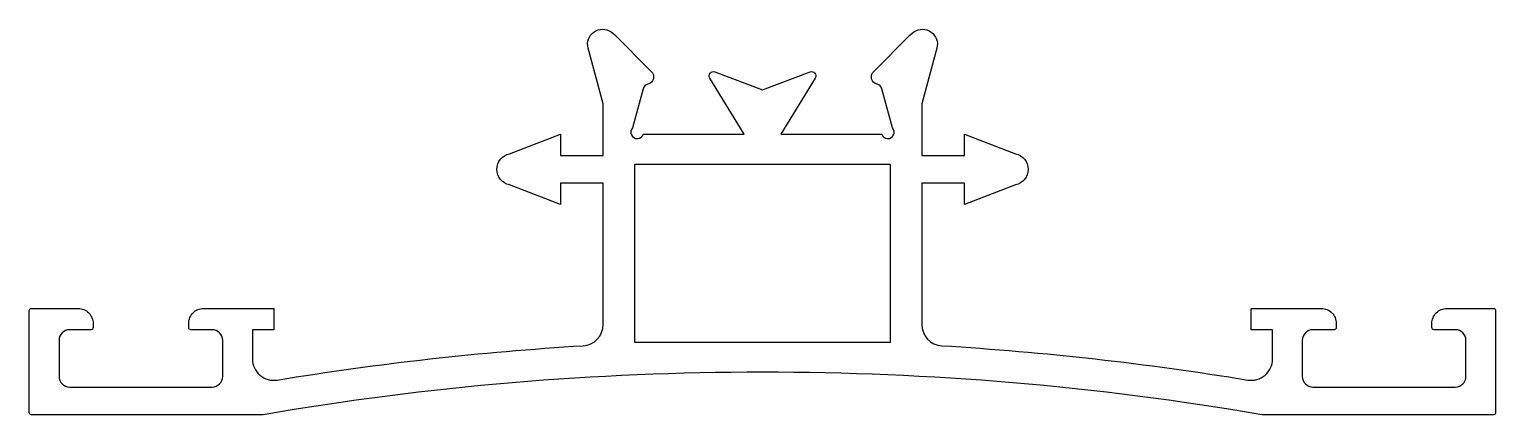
# Model space of a CAD drawing. Extents: x 880.6 to 949.6, y -11 to 7.1.
import ezdxf

# ---------------------------------------------------------------- set-up
doc = ezdxf.new("R2010")
doc.units = 0
doc.header["$LTSCALE"] = 15
doc.layers.get('0').update_dxf_attribs({"linetype": 'CONTINUOUS'})

msp = doc.modelspace()

# ---------------------------------------------------------------- linework, layer by layer
at = {"ltscale": 5}
msp.add_lwpolyline([(880.624, -6.116, -0.414214), (880.724, -6.016), (882.924, -6.016, -0.414214), (883.624, -6.716), (883.624, -6.916, -0.414214), (883.524, -7.016), (882.524, -7.016, 0.414214), (882.024, -7.516), (882.024, -9.216, 0.414214), (882.524, -9.716), (889.224, -9.716, 0.414214), (889.724, -9.216), (889.724, -7.516, 0.414214), (889.224, -7.016), (888.224, -7.016, -0.414214), (888.124, -6.916), (888.124, -6.716, -0.414214), (888.824, -6.016), (892.124, -6.016), (892.124, -7.016), (891.124, -7.016), (891.124, -8.397, 0.462862), (892.287, -9.384, -0.025785), (906.684, -7.77, 0.396724), (907.624, -6.772), (907.624, -0.116), (905.624, -0.116), (905.624, -1.116), (903.222, -0.2, -0.813412), (903.222, 1.268), (905.624, 2.184), (905.624, 1.184), (907.624, 1.184), (907.624, 3.611), (906.919, 6.245, -0.700084), (907.997, 7), (908.177, 6.874), (909.888, 5.145, -0.607471), (909.73, 4.544, 0.283637), (909.503, 4.326), (909.011, 2.489, 1.229391), (909.513, 2.184), (914.257, 2.184), (912.642, 4.83, -0.713664), (912.883, 5.122), (915.124, 4.277), (917.366, 5.122, -0.713664), (917.607, 4.83), (915.992, 2.184), (920.736, 2.184, 1.229391), (921.238, 2.489), (920.746, 4.326, 0.283637), (920.519, 4.544, -0.607471), (920.361, 5.145), (922.072, 6.874), (922.251, 7, -0.700084), (923.329, 6.245), (922.624, 3.611), (922.624, 1.184), (924.624, 1.184), (924.624, 2.184), (927.027, 1.268, -0.813412), (927.027, -0.2), (924.624, -1.116), (924.624, -0.116), (922.624, -0.116), (922.624, -6.772, 0.396724), (923.564, -7.77, -0.025785), (937.962, -9.384, 0.462862), (939.124, -8.397), (939.124, -7.016), (938.124, -7.016), (938.124, -6.016), (941.424, -6.016, -0.414214), (942.124, -6.716), (942.124, -6.916, -0.414214), (942.024, -7.016), (941.024, -7.016, 0.414214), (940.524, -7.516), (940.524, -9.216, 0.414214), (941.024, -9.716), (947.724, -9.716, 0.414214), (948.224, -9.216), (948.224, -7.516, 0.414214), (947.724, -7.016), (946.724, -7.016, -0.414214), (946.624, -6.916), (946.624, -6.716, -0.414214), (947.324, -6.016), (949.524, -6.016, -0.414214), (949.624, -6.116), (949.624, -10.916, -0.414214), (949.524, -11.016), (938.624, -11.016, 0.085106), (891.624, -11.016), (880.724, -11.016, -0.414214), (880.624, -10.916)], format="xyb", close=True, dxfattribs=at)
msp.add_lwpolyline([(909.124, -7.616), (909.124, 0.784), (921.124, 0.784), (921.124, -7.616)], close=True, dxfattribs=at)

doc.saveas('drawing.dxf')
